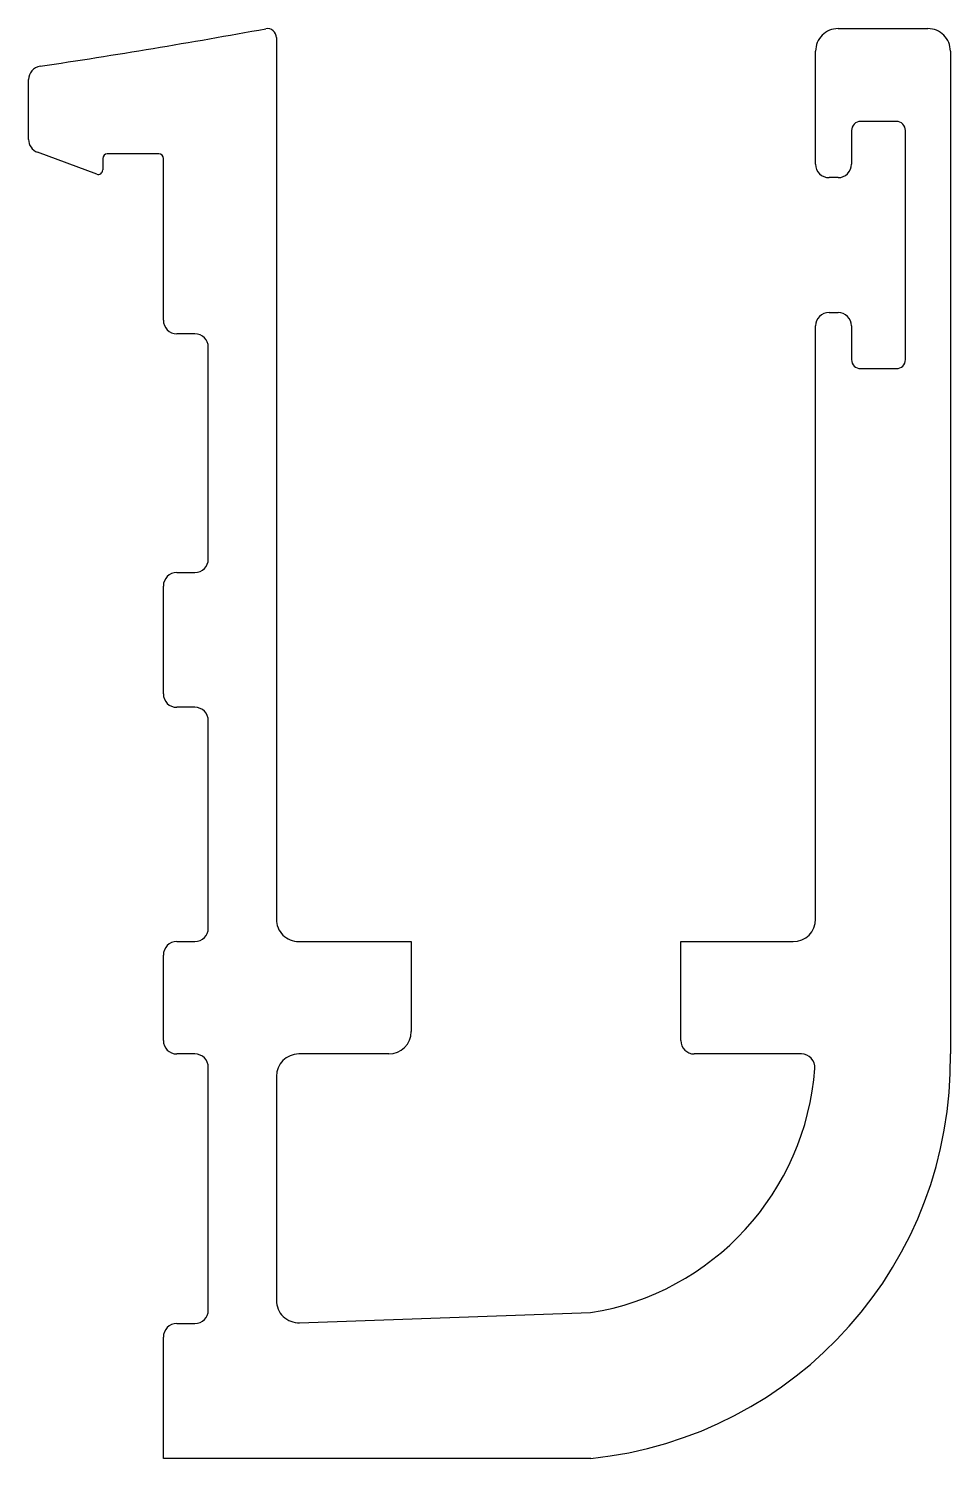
# Model space of a CAD drawing. Extents: x 757.1 to 777.6, y 220.9 to 252.7.
import ezdxf

# ---------------------------------------------------------------- set-up
doc = ezdxf.new("R2010")
doc.units = 0
doc.layers.get('0').update_dxf_attribs({"linetype": 'CONTINUOUS'})

msp = doc.modelspace()

# ---------------------------------------------------------------- linework, layer by layer
for p, q in [((775.134, 252.706), (777.134, 252.706)), ((762.636, 252.505), (762.635, 232.892)), ((774.634, 249.69), (774.634, 252.206)), ((777.634, 252.206), (777.633, 229.892)), ((757.122, 250.237), (757.122, 251.571)), ((775.434, 250.44), (775.434, 249.69)), ((776.434, 250.64), (775.634, 250.64)), ((776.634, 245.34), (776.634, 250.44)), ((758.637, 249.467), (757.318, 249.955)), ((758.772, 249.817), (758.772, 249.56)), ((760.021, 249.917), (758.872, 249.917)), ((760.121, 246.217), (760.121, 249.817)), ((775.134, 249.39), (774.934, 249.39)), ((774.934, 246.39), (775.134, 246.39)), ((760.821, 245.917), (760.421, 245.917)), ((774.634, 232.892), (774.634, 246.09)), ((775.434, 246.09), (775.434, 245.34)), ((761.121, 240.904), (761.121, 245.617)), ((775.636, 245.14), (776.434, 245.14)), ((760.421, 240.604), (760.821, 240.604)), ((760.121, 237.905), (760.121, 240.304)), ((760.821, 237.605), (760.421, 237.605)), ((761.121, 232.692), (761.121, 237.305)), ((760.421, 232.392), (760.821, 232.392)), ((763.135, 232.392), (765.635, 232.392)), ((765.635, 232.392), (765.635, 230.392)), ((771.634, 232.392), (774.134, 232.392)), ((771.634, 230.192), (771.634, 232.392)), ((760.121, 230.192), (760.121, 232.092)), ((760.821, 229.892), (760.421, 229.892)), ((765.135, 229.892), (763.135, 229.892)), ((774.319, 229.892), (771.934, 229.892)), ((761.121, 224.193), (761.121, 229.592)), ((762.635, 229.392), (762.635, 224.411)), ((763.152, 223.911), (769.629, 224.137)), ((760.421, 223.893), (760.821, 223.893)), ((760.121, 220.893), (760.121, 223.593)), ((769.634, 220.893), (760.121, 220.893))]:
    msp.add_line(p, q)
for centre, radius, start, end in [((732.322, 417.971), 167.983, 278.57768, 280.31455), ((762.436, 252.506), 0.2, 359.7087, 100.3146), ((775.134, 252.206), 0.5, 89.9971, 179.9972), ((777.134, 252.206), 0.5, 359.9967, 89.9971), ((757.422, 251.571), 0.3, 98.5777, 180), ((775.634, 250.44), 0.2, 89.9974, 179.9976), ((776.434, 250.44), 0.2, 359.9971, 89.9971), ((757.422, 250.237), 0.3, 180, 249.6757), ((758.872, 249.817), 0.1, 90, 180), ((760.021, 249.817), 0.1, 360, 90), ((758.672, 249.56), 0.1, 249.6757, 0), ((774.934, 249.69), 0.3, 179.9972, 269.9971), ((775.134, 249.69), 0.3, 269.9971, 359.9976), ((774.934, 246.09), 0.3, 89.9981, 179.998), ((775.134, 246.09), 0.3, 359.9976, 89.9981), ((760.421, 246.217), 0.3, 180, 270), ((760.821, 245.617), 0.3, 360, 90), ((775.634, 245.34), 0.2, 179.9976, 270.637), ((776.434, 245.34), 0.2, 269.9971, 359.9971), ((760.821, 240.904), 0.3, 270, 360), ((760.421, 240.304), 0.3, 90, 180), ((760.421, 237.905), 0.3, 180, 270), ((760.821, 237.305), 0.3, 360, 90), ((763.135, 232.892), 0.5, 179.9981, 269.9981), ((774.134, 232.892), 0.5, 269.9981, 359.9976), ((760.821, 232.692), 0.3, 270, 0), ((760.421, 232.092), 0.3, 90, 180), ((765.135, 230.392), 0.5, 270, 0), ((760.421, 230.192), 0.3, 180, 270), ((771.934, 230.192), 0.3, 180, 270), ((760.821, 229.592), 0.3, 360, 90), ((763.135, 229.392), 0.5, 90, 180), ((768.728, 229.753), 8.906, 275.8371, 0.8928), ((774.319, 229.592), 0.3, 355.7492, 90), ((768.685, 230.011), 5.95, 279.1293, 355.7492), ((763.135, 224.411), 0.5, 180, 272), ((760.821, 224.193), 0.3, 270, 0), ((760.421, 223.593), 0.3, 90, 180)]:
    msp.add_arc(centre, radius, start, end)

doc.saveas('drawing.dxf')
